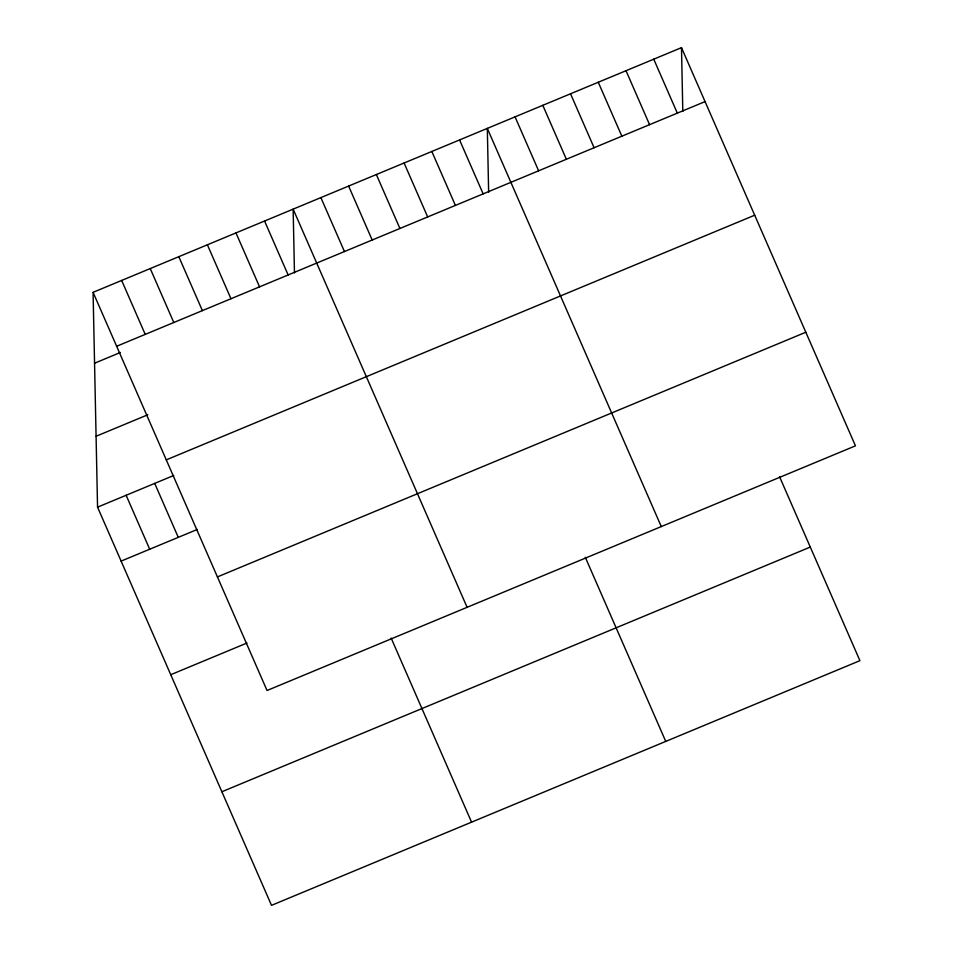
<?xml version="1.0" encoding="UTF-8"?>
<svg xmlns="http://www.w3.org/2000/svg" width="953" height="953" viewBox="0 0 953 953"><rect width="100%" height="100%" fill="white"/><g stroke="black" fill="none" stroke-linecap="round" stroke-linejoin="round"><path stroke-width="1.43" d="M93.084 292.333L681.49 47.65L855.449 445.837L267.043 690.508L93.084 292.333L97.551 507.163L271.51 905.35L859.916 660.667L779.494 476.583M116.647 346.273L705.053 101.602M94.55 363.224L120.412 352.467M96.074 436.271L147.786 414.769M166.275 459.87L754.693 215.199M97.551 507.163L173.756 475.476M121.114 561.114L197.331 529.427M217.415 576.91L805.821 332.24M170.742 674.712L246.958 643.025M221.882 791.752L810.288 547.07M653.746 59.181L677.321 113.133M626.014 70.725L649.577 124.664M598.27 82.256L621.844 136.196M570.537 93.787L594.1 147.739M542.793 105.318L566.368 159.27M515.049 116.862L538.624 170.801M661.275 526.58L487.317 128.393L488.639 192.196M459.572 139.924L483.147 193.876M431.84 151.467L455.403 205.407M585.321 557.326L665.742 741.41M404.096 162.999L427.671 216.939M376.352 174.53L399.926 228.482M348.619 186.073L372.182 240.013M320.875 197.605L344.45 251.544M467.101 607.323L293.143 209.136L294.465 272.939M264.565 221.025L288.128 274.964M235.975 232.901L259.55 286.853M391.147 638.069L471.568 822.165M207.397 244.79L230.971 298.742M178.819 256.679L202.381 310.618M150.24 268.555L173.803 322.507M121.662 280.444L145.225 334.384M154.708 483.397L178.271 537.349M126.13 495.286L149.692 549.226M681.49 47.65L682.813 111.453"/></g></svg>
